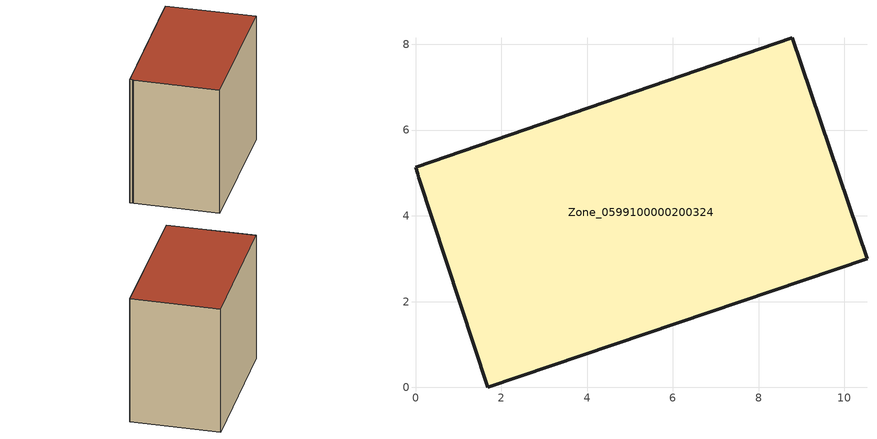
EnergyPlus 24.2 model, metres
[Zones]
Zone_0599100000200324
 floor ground (C_G): 8.79,8.16 10.53,3 1.69,0 0.08,4.89 0.05,4.98 0,5.14 z0.41
 wall outside (C_F): 1.69,0 10.53,3 8.79,8.16 0,5.14 0.05,4.98 0.08,4.89 1.69,0 z0.41:8.53
 roof outside (C_R): 10.53,3 8.79,8.16 0,5.14 0.05,4.98 0.08,4.89 1.69,0 z8.53
[BUILDING]
Pand.0599100000200324: North Axis=0; Terrain=City; Loads Convergence Tolerance Value=0.04; Temperature Convergence Tolerance Value=0.4; Solar Distribution=FullExterior; Maximum Number of Warmup Days=25; Minimum Number of Warmup Days=1
[Site:Location]
Rotterdam.The.Hague.AP_ZH_NLD Design_Conditions: Latitude=51.96; Longitude=4.45; Time Zone=1; Elevation=-4.5
[SITE:GROUNDTEMPERATURE:BUILDINGSURFACE]
18, 18, 18, 18, 18, 18, 18, 18, 18, 18, 18, 18
[MATERIAL] Thermal Absorptance=0.9; Solar Absorptance=0.7; Visible Absorptance=0.7
Name | Roughness | Thickness | Conductivity | Density | Specific Heat
G.TI.1965-1974 | MediumSmooth | 0.15 | 0.882353 | 540 | 1210
F.TI.1965-1974 | Rough | 0.3 | 0.697674 | 1920 | 840
R.TI.1965-1974 | MediumRough | 0.2 | 0.232558 | 1500 | 1000
[CONSTRUCTION]
C_G: G.TI.1965-1974
C_F: F.TI.1965-1974
C_R: R.TI.1965-1974
[ZONE]
Zone_0599100000200324: Type=1; Multiplier=1; Ceiling Height=Autocalculate; Volume=Autocalculate; Floor Area=autocalculate; Part of Total Floor Area=Yes
[ZONEINFILTRATION:DESIGNFLOWRATE]
Infil_Zone_0599100000200324: Zone or ZoneList or Space or SpaceList=Zone_0599100000200324; Schedule=AlwaysOn; Design Flow Rate Calculation Method=Flow/Area; Flow Rate per Floor Area=0.003; Constant Term Coefficient=1; Temperature Term Coefficient=0; Velocity Term Coefficient=0; Velocity Squared Term Coefficient=0
[HVACTEMPLATE:ZONE:IDEALLOADSAIRSYSTEM]
Zone_0599100000200324: Maximum Heating Supply Air Temperature=50; Minimum Cooling Supply Air Temperature=13; Maximum Heating Supply Air Humidity Ratio=0.0156; Minimum Cooling Supply Air Humidity Ratio=0.0077; Heating Limit=NoLimit; Cooling Limit=NoLimit; Dehumidification Control Type=ConstantSensibleHeatRatio; Cooling Sensible Heat Ratio=0.7; Dehumidification Setpoint=60; Humidification Control Type=None; Humidification Setpoint=30; Outdoor Air Method=None; Outdoor Air Flow Rate per Person=0.00944; Outdoor Air Flow Rate per Zone Floor Area=0; Outdoor Air Flow Rate per Zone=0; Demand Controlled Ventilation Type=None; Outdoor Air Economizer Type=NoEconomizer; Heat Recovery Type=None; Sensible Heat Recovery Effectiveness=0.7; Latent Heat Recovery Effectiveness=0.65
[ZONECONTROL:THERMOSTAT]
ThermostatControl_Zone_0599100000200324: Zone or ZoneList=Zone_0599100000200324; Control Type Schedule=DualSetpointControlType; Control 1=Thermostat_Zone_0599100000200324; Temperature Difference Between Cutout And Setpoint=0
[THERMOSTATSETPOINT:DUALSETPOINT]
Thermostat_Zone_0599100000200324: Heating Setpoint Temperature Schedule=HeatingSetpoint_Zone_0599100000200324; Cooling Setpoint Temperature Schedule=CoolingSetpoint_Zone_0599100000200324
[SCHEDULE:COMPACT]
HeatingSetpoint_Zone_0599100000200324: Through: 12/31, For: AllDays, Until: 24:00, 21
CoolingSetpoint_Zone_0599100000200324: Through: 12/31, For: AllDays, Until: 24:00, 24
DualSetpointControlType: Through: 12/31, For: AllDays, Until: 24:00, 4
AlwaysOn: Through: 12/31, For: AllDays, Until: 24:00, 1
